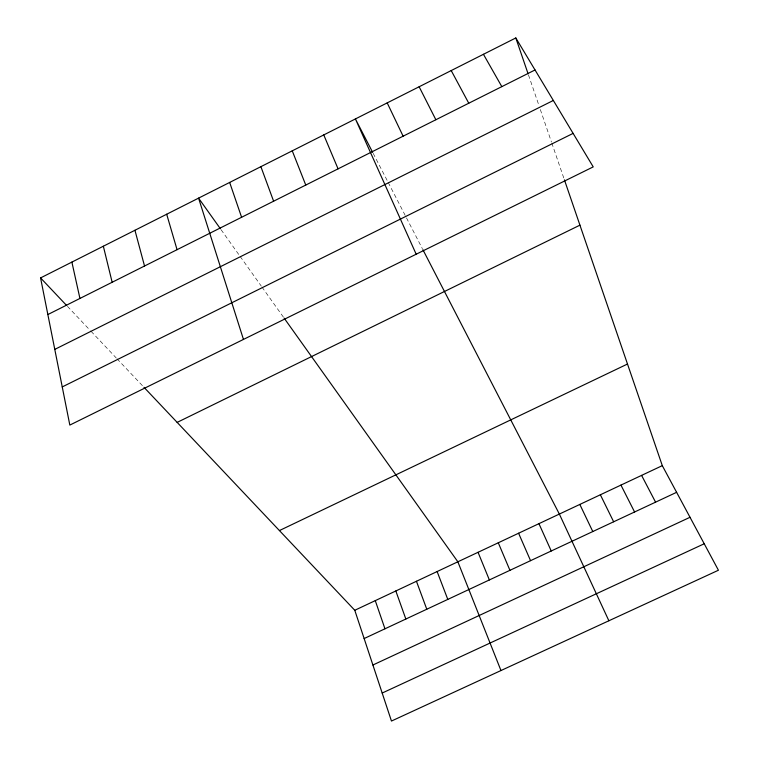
<?xml version="1.0" encoding="UTF-8"?>
<svg xmlns="http://www.w3.org/2000/svg" width="759" height="759" viewBox="0 0 759 759"><rect width="100%" height="100%" fill="white"/><g stroke="black" fill="none" stroke-linecap="round" stroke-linejoin="round"><path stroke-width="0.57" stroke-dasharray="3.79 2.85" d="M67.437 306.332L90.255 330.478M91.042 331.303L116.231 357.944M117.019 358.789L143.195 386.464M221.078 229.702L239.446 255.47M240.129 256.419L261.267 286.067M261.95 287.035L283.486 317.234M373.181 153.365L387.669 181.439M388.21 182.483L422.383 248.696M528.473 74.923L538.843 105.197M540.313 109.514L551.413 141.895M551.784 142.977L564.041 178.792"/><path stroke-width="1.14" d="M40.569 277.917L515.807 37.95L593.225 166.885L69.828 425.078L40.569 277.917L66.65 305.507M47.855 314.549L535.029 69.961M54.781 349.387L553.339 100.463M62.238 386.929L573.102 133.385M177.151 422.393L579.923 225.157M279.426 530.569L627.494 364.026M143.992 387.308L354.776 610.274L662.303 465.647L564.421 179.874M364.14 638.547L676.611 492.316M372.906 665.007L690.016 517.287M382.194 693.043L704.229 543.767M220.395 228.753L198.573 198.137L243.459 339.425M284.151 318.154L457.857 561.793L500.968 670.539M483.436 54.297L501.822 86.63M451.216 70.568L468.768 103.224M662.303 465.647L718.431 570.237L391.464 721.05L354.776 610.274M641.592 475.39L655.567 502.164M372.641 152.322L355.411 118.945L416.188 254.218M422.905 249.702L559.355 514.061L608.879 620.767M419.139 86.763L435.865 119.742M620.947 485.096L634.581 511.983M600.36 494.783L613.651 521.784M579.829 504.441L592.788 531.547M387.204 102.892L403.114 136.184M538.937 523.663L551.243 550.987M518.587 533.235L530.56 560.664M498.284 542.78L509.934 570.322M323.761 134.922L338.068 168.849M478.047 552.305L489.365 579.942M292.253 150.832L305.763 185.063M437.127 571.546L447.791 599.401M416.444 581.271L426.786 609.23M260.887 166.667L273.61 201.201M395.828 590.967L405.847 619.031M375.278 600.635L384.965 628.803M515.807 37.95L528.103 73.841M229.664 182.435L241.599 217.273M166.686 214.237L177.056 249.673M134.941 230.271L144.533 266.011M103.347 246.229L112.152 282.263M71.887 262.111L79.932 298.439"/></g></svg>
